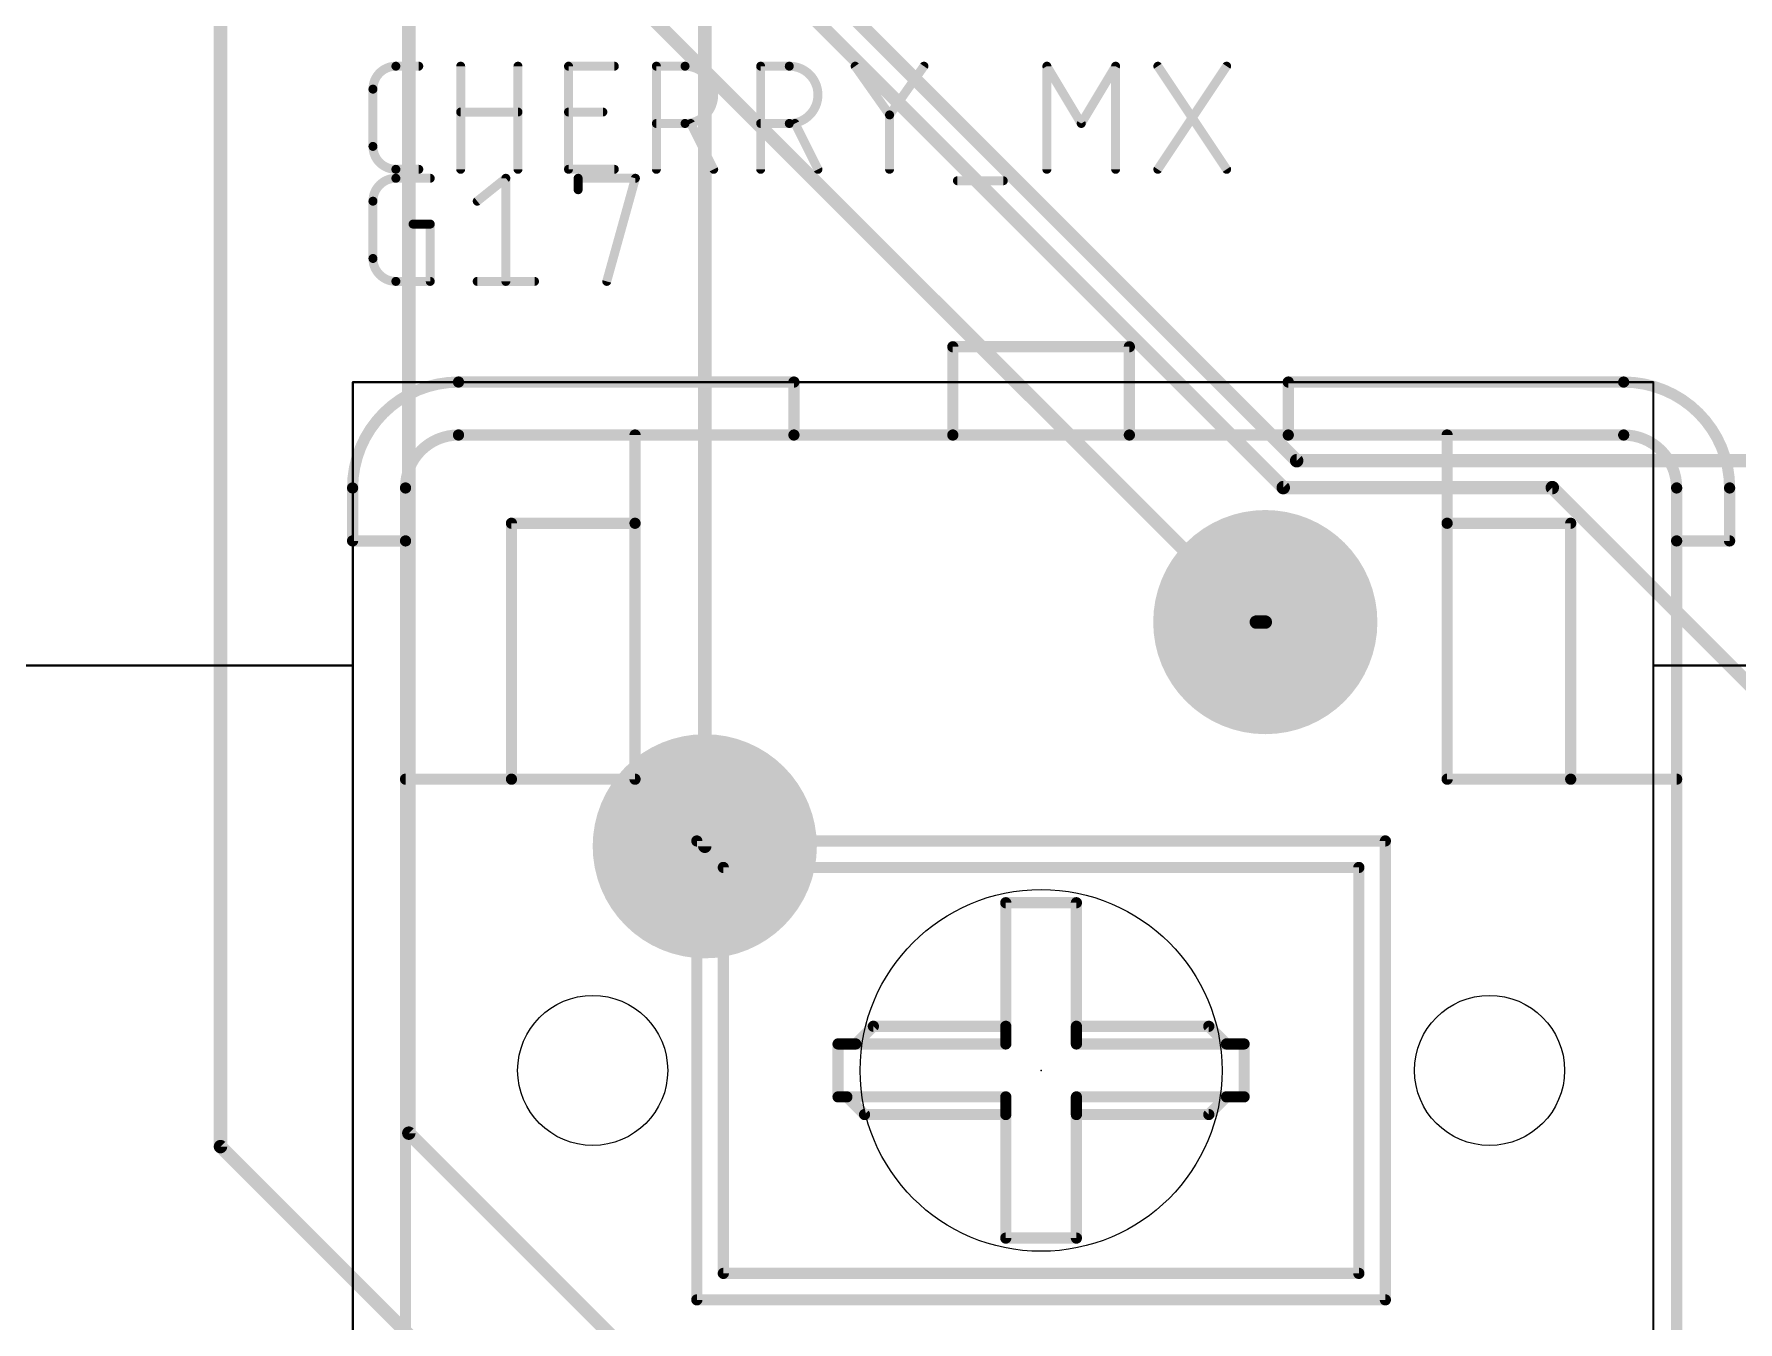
# Model space of a CAD drawing. Extents: x 8 to 150, y -13 to 106.
# Drawn here: x 68.6 to 87.9, y 26.36 to 40.95 of the extents above; entities that cross this region are included whole.
import ezdxf

# ---------------------------------------------------------------- set-up
doc = ezdxf.new("R2010")
doc.units = 0
for name, color, linetype in [('1', 22, 'CONTINUOUS'), ('16', 175, 'CONTINUOUS'), ('17', 82, 'CONTINUOUS'), ('20', 30, 'CONTINUOUS'), ('21', 253, 'CONTINUOUS'), ('23', 7, 'CONTINUOUS'), ('25', 253, 'CONTINUOUS'), ('49', 253, 'CONTINUOUS'), ('51', 253, 'CONTINUOUS')]:
    doc.layers.add(name, color=color, linetype=linetype)

# ---------------------------------------------------------------- blocks, each defined once
blk = doc.blocks.new('ROUNDP')
at = {"const_width": 0.5}
blk.add_lwpolyline([(0, -0.25, 1), (0, 0.25, 1), (0, -0.25)], format="xyb", dxfattribs=at)

msp = doc.modelspace()

# ---------------------------------------------------------------- linework, layer by layer
at = {"layer": '1', "const_width": 0.1524}
for points in [[(70.7136, 28.3464), (70.7136, 49.9872)], [(82.7532, 35.814), (71.3232, 47.244)], [(82.9056, 36.1188), (71.628, 47.3964)], [(82.4484, 34.29), (71.0184, 45.72)], [(101.0412, 36.1188), (82.9056, 36.1188)], [(85.8012, 35.814), (82.7532, 35.814)], [(105.0036, 16.6116), (85.8012, 35.814)], [(82.4484, 34.29), (82.55, 34.29)], [(82.55, 16.51), (70.7136, 28.3464)]]:
    msp.add_lwpolyline(points, dxfattribs=at)
at = {"layer": '1', "const_width": 0.0762}
for points in [[(82.9056, 36.1569, 1), (82.9056, 36.0807)], [(82.8787, 36.0919, 1), (82.9325, 36.1457)], [(82.7532, 35.8521, 1), (82.7532, 35.7759)], [(82.7263, 35.7871, 1), (82.7801, 35.8409)], [(85.8281, 35.8409, 1), (85.7743, 35.7871)], [(85.8012, 35.7759, 1), (85.8012, 35.8521)], [(82.4484, 34.3281, 1), (82.4484, 34.2519)], [(82.55, 34.2519, 1), (82.55, 34.3281)], [(82.4215, 34.2631, 1), (82.4753, 34.3169)], [(70.6755, 28.3464, 1), (70.7517, 28.3464)], [(70.7405, 28.3733, 1), (70.6867, 28.3195)]]:
    msp.add_lwpolyline(points, format="xyb", dxfattribs=at)
at = {"layer": '16', "const_width": 0.1524}
for points in [[(72.8472, 48.006), (72.8472, 28.4988)], [(76.2, 45.4152), (76.2, 31.75)], [(72.8472, 28.4988), (76.2, 25.146)]]:
    msp.add_lwpolyline(points, dxfattribs=at)
at = {"layer": '16', "const_width": 0.0762}
for points in [[(76.1619, 31.75, 1), (76.2381, 31.75)], [(72.8741, 28.5257, 1), (72.8203, 28.4719)], [(72.8091, 28.4988, 1), (72.8853, 28.4988)]]:
    msp.add_lwpolyline(points, format="xyb", dxfattribs=at)
at = {"layer": '20'}
for centre, radius in [((80.01, 29.21), 2.05), ((74.93, 29.21), 0.85), ((85.09, 29.21), 0.85)]:
    msp.add_circle(centre, radius, dxfattribs=at)
at = {"layer": '21'}
for points, const_width in [([(79.01, 37.4418, 1), (79.01, 37.3783)], 0.0635), ([(79.0418, 37.41, 1), (78.9783, 37.41)], 0.0635), ([(81.0418, 37.41, 1), (80.9783, 37.41)], 0.0635), ([(81.01, 37.3783, 1), (81.01, 37.4418)], 0.0635), ([(73.41, 37.01, 0.4142), (72.21, 35.81)], 0.127), ([(73.41, 37.0418, 1), (73.41, 36.9783)], 0.0635), ([(73.41, 36.9783, 1), (73.41, 37.0418)], 0.0635), ([(77.2418, 37.01, 1), (77.1783, 37.01)], 0.0635), ([(77.21, 36.9783, 1), (77.21, 37.0418)], 0.0635), ([(82.8418, 37.01, 1), (82.7782, 37.01)], 0.0635), ([(82.81, 37.0418, 1), (82.81, 36.9783)], 0.0635), ([(86.61, 37.0418, 1), (86.61, 36.9783)], 0.0635), ([(87.81, 35.81, 0.4142), (86.61, 37.01)], 0.127), ([(86.61, 36.9783, 1), (86.61, 37.0418)], 0.0635), ([(73.41, 36.41, 0.4142), (72.81, 35.81)], 0.127), ([(73.41, 36.4418, 1), (73.41, 36.3783)], 0.0635), ([(73.41, 36.3783, 1), (73.41, 36.4418)], 0.0635), ([(77.21, 36.4418, 1), (77.21, 36.3783)], 0.0635), ([(77.1783, 36.41, 1), (77.2418, 36.41)], 0.0635), ([(77.21, 36.3783, 1), (77.21, 36.4418)], 0.0635), ([(79.01, 36.4418, 1), (79.01, 36.3783)], 0.0635), ([(78.9783, 36.41, 1), (79.0418, 36.41)], 0.0635), ([(79.01, 36.3783, 1), (79.01, 36.4418)], 0.0635), ([(81.01, 36.4418, 1), (81.01, 36.3783)], 0.0635), ([(80.9783, 36.41, 1), (81.0418, 36.41)], 0.0635), ([(81.01, 36.3783, 1), (81.01, 36.4418)], 0.0635), ([(82.7782, 36.41, 1), (82.8418, 36.41)], 0.0635), ([(82.81, 36.4418, 1), (82.81, 36.3783)], 0.0635), ([(82.81, 36.3783, 1), (82.81, 36.4418)], 0.0635), ([(86.61, 36.4418, 1), (86.61, 36.3783)], 0.0635), ([(87.21, 35.81, 0.4142), (86.61, 36.41)], 0.127), ([(86.61, 36.3783, 1), (86.61, 36.4418)], 0.0635), ([(72.2418, 35.81, 1), (72.1783, 35.81)], 0.0635), ([(72.1783, 35.81, 1), (72.2418, 35.81)], 0.0635), ([(72.8418, 35.81, 1), (72.7782, 35.81)], 0.0635), ([(72.7782, 35.81, 1), (72.8418, 35.81)], 0.0635), ([(87.2418, 35.81, 1), (87.1783, 35.81)], 0.0635), ([(87.1783, 35.81, 1), (87.2418, 35.81)], 0.0635), ([(87.8418, 35.81, 1), (87.7782, 35.81)], 0.0635), ([(87.7782, 35.81, 1), (87.8418, 35.81)], 0.0635), ([(72.21, 35.2418, 1), (72.21, 35.1782)], 0.0635), ([(72.1783, 35.21, 1), (72.2418, 35.21)], 0.0635), ([(72.8418, 35.21, 1), (72.7782, 35.21)], 0.0635), ([(72.7782, 35.21, 1), (72.8418, 35.21)], 0.0635), ([(72.81, 35.1782, 1), (72.81, 35.2418)], 0.0635), ([(87.21, 35.2418, 1), (87.21, 35.1782)], 0.0635), ([(87.2418, 35.21, 1), (87.1783, 35.21)], 0.0635), ([(87.1783, 35.21, 1), (87.2418, 35.21)], 0.0635), ([(87.7782, 35.21, 1), (87.8418, 35.21)], 0.0635), ([(87.81, 35.1782, 1), (87.81, 35.2418)], 0.0635)]:
    msp.add_lwpolyline(points, format="xyb", dxfattribs=dict(at, const_width=const_width))
at = {"layer": '21', "const_width": 0.127}
for points in [[(79.01, 37.41), (79.01, 36.41)], [(81.01, 37.41), (79.01, 37.41)], [(81.01, 37.41), (81.01, 36.41)], [(73.41, 37.01), (77.21, 37.01)], [(77.21, 37.01), (77.21, 36.41)], [(82.81, 37.01), (86.61, 37.01)], [(82.81, 37.01), (82.81, 36.41)], [(73.41, 36.41), (77.21, 36.41)], [(77.21, 36.41), (79.01, 36.41)], [(79.01, 36.41), (81.01, 36.41)], [(81.01, 36.41), (82.81, 36.41)], [(82.81, 36.41), (86.61, 36.41)], [(72.21, 35.21), (72.21, 35.81)], [(72.81, 35.21), (72.81, 35.81)], [(87.21, 35.81), (87.21, 35.21)], [(87.81, 35.81), (87.81, 35.21)], [(72.81, 35.21), (72.21, 35.21)], [(72.81, 23.21), (72.81, 35.21)], [(87.21, 35.21), (87.21, 23.21)], [(87.21, 35.21), (87.81, 35.21)]]:
    msp.add_lwpolyline(points, dxfattribs=at)
at = {"layer": '23'}
msp.add_point((80.01, 29.21), dxfattribs=at)
at = {"layer": '25'}
for points, const_width in [([(72.7004, 40.5892, 0.4142), (72.4408, 40.3296)], 0.1016), ([(72.7004, 40.6146, 1), (72.7004, 40.5638)], 0.0508), ([(72.7004, 40.5638, 1), (72.7004, 40.6146)], 0.0508), ([(72.9601, 40.5638, 1), (72.9601, 40.6146)], 0.0508), ([(73.4601, 40.5892, 1), (73.4093, 40.5892)], 0.0508), ([(74.1092, 40.5892, 1), (74.0584, 40.5892)], 0.0508), ([(74.6816, 40.5892, 1), (74.6308, 40.5892)], 0.0508), ([(74.6562, 40.6146, 1), (74.6562, 40.5638)], 0.0508), ([(75.1755, 40.5638, 1), (75.1755, 40.6146)], 0.0508), ([(75.6773, 40.5892, 1), (75.6265, 40.5892)], 0.0508), ([(75.6519, 40.6146, 1), (75.6519, 40.5638)], 0.0508), ([(75.9764, 39.9401, 1), (75.9764, 40.5892)], 0.1016), ([(75.9764, 40.6146, 1), (75.9764, 40.5638)], 0.0508), ([(75.9764, 40.5638, 1), (75.9764, 40.6146)], 0.0508), ([(76.8584, 40.5892, 1), (76.8076, 40.5892)], 0.0508), ([(76.833, 40.6146, 1), (76.833, 40.5638)], 0.0508), ([(77.1575, 39.9401, 1), (77.1575, 40.5892)], 0.1016), ([(77.1575, 40.6146, 1), (77.1575, 40.5638)], 0.0508), ([(77.1575, 40.5638, 1), (77.1575, 40.6146)], 0.0508), ([(77.9245, 40.6038, 1), (77.8829, 40.5746)], 0.0508), ([(78.7034, 40.5746, 1), (78.6619, 40.6038)], 0.0508), ([(80.1008, 40.5892, 1), (80.05, 40.5892)], 0.0508), ([(80.0972, 40.6023, 1), (80.0536, 40.5761)], 0.0508), ([(80.8797, 40.5892, 1), (80.8289, 40.5892)], 0.0508), ([(80.8761, 40.5761, 1), (80.8326, 40.6023)], 0.0508), ([(81.3538, 40.6033, 1), (81.3116, 40.5751)], 0.0508), ([(82.1328, 40.5751, 1), (82.0905, 40.6033)], 0.0508), ([(72.4662, 40.3296, 1), (72.4154, 40.3296)], 0.0508), ([(72.4154, 40.3296, 1), (72.4662, 40.3296)], 0.0508), ([(73.4347, 40.0953, 1), (73.4347, 40.0445)], 0.0508), ([(74.0838, 40.0445, 1), (74.0838, 40.0953)], 0.0508), ([(74.6562, 40.0953, 1), (74.6562, 40.0445)], 0.0508), ([(75.0456, 40.0445, 1), (75.0456, 40.0953)], 0.0508), ([(75.6519, 39.9655, 1), (75.6519, 39.9147)], 0.0508), ([(75.9764, 39.9655, 1), (75.9764, 39.9147)], 0.0508), ([(75.9764, 39.9147, 1), (75.9764, 39.9655)], 0.0508), ([(76.0641, 39.9514, 1), (76.0186, 39.9287)], 0.0508), ([(76.833, 39.9655, 1), (76.833, 39.9147)], 0.0508), ([(77.1575, 39.9655, 1), (77.1575, 39.9147)], 0.0508), ([(77.1575, 39.9147, 1), (77.1575, 39.9655)], 0.0508), ([(77.2452, 39.9514, 1), (77.1997, 39.9287)], 0.0508), ([(78.2724, 40.0521, 1), (78.3139, 40.0228)], 0.0508), ([(78.3186, 40.0375, 1), (78.2678, 40.0375)], 0.0508), ([(78.2724, 40.0228, 1), (78.3139, 40.0521)], 0.0508), ([(80.4431, 39.9532, 1), (80.4866, 39.927)], 0.0508), ([(80.4431, 39.927, 1), (80.4866, 39.9532)], 0.0508), ([(72.4408, 39.6804, 0.4142), (72.7004, 39.4208)], 0.1016), ([(72.4662, 39.6804, 1), (72.4154, 39.6804)], 0.0508), ([(72.4154, 39.6804, 1), (72.4662, 39.6804)], 0.0508), ([(72.7004, 39.4462, 1), (72.7004, 39.3954)], 0.0508), ([(72.7004, 39.3954, 1), (72.7004, 39.4462)], 0.0508), ([(72.9601, 39.3954, 1), (72.9601, 39.4462)], 0.0508), ([(73.4093, 39.4208, 1), (73.4601, 39.4208)], 0.0508), ([(74.0584, 39.4208, 1), (74.1092, 39.4208)], 0.0508), ([(74.6562, 39.4462, 1), (74.6562, 39.3954)], 0.0508), ([(74.6308, 39.4208, 1), (74.6816, 39.4208)], 0.0508), ([(75.1755, 39.3954, 1), (75.1755, 39.4462)], 0.0508), ([(75.6265, 39.4208, 1), (75.6773, 39.4208)], 0.0508), ([(76.2783, 39.4094, 1), (76.3237, 39.4322)], 0.0508), ([(76.8076, 39.4208, 1), (76.8584, 39.4208)], 0.0508), ([(77.4594, 39.4094, 1), (77.5048, 39.4322)], 0.0508), ([(78.2678, 39.4208, 1), (78.3186, 39.4208)], 0.0508), ([(80.05, 39.4208, 1), (80.1008, 39.4208)], 0.0508), ([(80.8289, 39.4208, 1), (80.8797, 39.4208)], 0.0508), ([(81.3116, 39.4349, 1), (81.3538, 39.4067)], 0.0508), ([(82.0905, 39.4067, 1), (82.1328, 39.4349)], 0.0508), ([(72.7004, 39.3192, 0.4142), (72.4408, 39.0596)], 0.1016), ([(72.7004, 39.3446, 1), (72.7004, 39.2938)], 0.0508), ([(72.7004, 39.2938, 1), (72.7004, 39.3446)], 0.0508), ([(73.0899, 39.2938, 1), (73.0899, 39.3446)], 0.0508), ([(73.9719, 39.3192, 1), (73.921, 39.3192)], 0.0508), ([(73.9623, 39.2994, 1), (73.9306, 39.339)], 0.0508), ([(74.7903, 39.3192, 1), (74.7395, 39.3192)], 0.0508), ([(74.7649, 39.3446, 1), (74.7649, 39.2938)], 0.0508), ([(74.7395, 39.1894, 1), (74.7903, 39.1894)], 0.0508), ([(75.4385, 39.3124, 1), (75.3895, 39.326)], 0.0508), ([(75.414, 39.2938, 1), (75.414, 39.3446)], 0.0508), ([(79.0622, 39.3164, 1), (79.0622, 39.2656)], 0.0508), ([(79.5815, 39.2656, 1), (79.5815, 39.3164)], 0.0508), ([(72.4662, 39.0596, 1), (72.4154, 39.0596)], 0.0508), ([(72.4154, 39.0596, 1), (72.4662, 39.0596)], 0.0508), ([(73.606, 39.0794, 1), (73.6378, 39.0397)], 0.0508), ([(72.8952, 38.8253, 1), (72.8952, 38.7745)], 0.0508), ([(73.1153, 38.7999, 1), (73.0645, 38.7999)], 0.0508), ([(73.0899, 38.7745, 1), (73.0899, 38.8253)], 0.0508), ([(72.4408, 38.4104, 0.4142), (72.7004, 38.1508)], 0.1016), ([(72.4662, 38.4104, 1), (72.4154, 38.4104)], 0.0508), ([(72.4154, 38.4104, 1), (72.4662, 38.4104)], 0.0508), ([(72.7004, 38.1762, 1), (72.7004, 38.1254)], 0.0508), ([(72.7004, 38.1254, 1), (72.7004, 38.1762)], 0.0508), ([(73.0645, 38.1508, 1), (73.1153, 38.1508)], 0.0508), ([(73.0899, 38.1254, 1), (73.0899, 38.1762)], 0.0508), ([(73.6219, 38.1762, 1), (73.6219, 38.1254)], 0.0508), ([(73.921, 38.1508, 1), (73.9719, 38.1508)], 0.0508), ([(74.271, 38.1254, 1), (74.271, 38.1762)], 0.0508), ([(75.065, 38.1576, 1), (75.1139, 38.144)], 0.0508)]:
    msp.add_lwpolyline(points, format="xyb", dxfattribs=dict(at, const_width=const_width))
at = {"layer": '25', "const_width": 0.1016}
for points in [[(72.7004, 40.5892), (72.9601, 40.5892)], [(73.4347, 39.4208), (73.4347, 40.5892)], [(74.0838, 40.5892), (74.0838, 39.4208)], [(74.6562, 39.4208), (74.6562, 40.5892)], [(74.6562, 40.5892), (75.1755, 40.5892)], [(75.6519, 39.4208), (75.6519, 40.5892)], [(75.6519, 40.5892), (75.9764, 40.5892)], [(76.833, 39.4208), (76.833, 40.5892)], [(76.833, 40.5892), (77.1575, 40.5892)], [(77.9037, 40.5892), (78.2932, 40.0375)], [(78.2932, 40.0375), (78.6826, 40.5892)], [(80.0754, 39.4208), (80.0754, 40.5892)], [(80.0754, 40.5892), (80.4649, 39.9401)], [(80.4649, 39.9401), (80.8543, 40.5892)], [(80.8543, 40.5892), (80.8543, 39.4208)], [(81.3327, 39.4208), (82.1116, 40.5892)], [(81.3327, 40.5892), (82.1116, 39.4208)], [(72.4408, 39.6804), (72.4408, 40.3296)], [(73.4347, 40.0699), (74.0838, 40.0699)], [(74.6562, 40.0699), (75.0456, 40.0699)], [(75.9764, 39.9401), (75.6519, 39.9401)], [(76.301, 39.4208), (76.0413, 39.9401)], [(77.1575, 39.9401), (76.833, 39.9401)], [(77.4821, 39.4208), (77.2224, 39.9401)], [(78.2932, 39.4208), (78.2932, 40.0375)], [(72.9601, 39.4208), (72.7004, 39.4208)], [(75.1755, 39.4208), (74.6562, 39.4208)], [(72.7004, 39.3192), (73.0899, 39.3192)], [(73.6219, 39.0596), (73.9464, 39.3192)], [(73.9464, 39.3192), (73.9464, 38.1508)], [(74.7649, 39.1894), (74.7649, 39.3192)], [(74.7649, 39.3192), (75.414, 39.3192)], [(75.414, 39.3192), (75.0894, 38.1508)], [(79.0622, 39.291), (79.5815, 39.291)], [(72.4408, 38.4104), (72.4408, 39.0596)], [(72.8952, 38.7999), (73.0899, 38.7999)], [(73.0899, 38.7999), (73.0899, 38.1508)], [(73.0899, 38.1508), (72.7004, 38.1508)], [(73.6219, 38.1508), (74.271, 38.1508)]]:
    msp.add_lwpolyline(points, dxfattribs=at)
at = {"layer": '49', "const_width": 0.0125}
for points in [[(72.2135, 37.0141, 1), (72.2135, 37.0016)], [(72.2197, 37.0078, 1), (72.2072, 37.0078)], [(86.9517, 37.0078, 1), (86.9392, 37.0078)], [(86.9455, 37.0016, 1), (86.9455, 37.0141)], [(72.2197, 33.7989, 1), (72.2072, 33.7989)], [(72.2072, 33.7989, 1), (72.2197, 33.7989)], [(72.2135, 33.7926, 1), (72.2135, 33.8051)], [(86.9455, 33.8051, 1), (86.9455, 33.7926)]]:
    msp.add_lwpolyline(points, format="xyb", dxfattribs=at)
at = {"layer": '49', "const_width": 0.025}
for points in [[(86.9455, 37.0078), (72.2135, 37.0078)], [(72.2135, 37.0078), (72.2135, 33.7989)], [(86.9455, 22.2758), (86.9455, 37.0078)], [(72.2135, 33.7989), (67.4256, 33.7989)], [(72.2135, 33.7989), (72.2135, 22.2758)], [(91.7334, 33.7989), (86.9455, 33.7989)]]:
    msp.add_lwpolyline(points, dxfattribs=at)
at = {"layer": '51', "const_width": 0.127}
for points in [[(75.41, 35.41), (75.41, 36.41)], [(84.61, 35.41), (84.61, 36.41)], [(74.01, 32.51), (74.01, 35.41)], [(74.01, 35.41), (75.41, 35.41)], [(75.41, 32.51), (75.41, 35.41)], [(84.61, 32.51), (84.61, 35.41)], [(84.61, 35.41), (86.01, 35.41)], [(86.01, 32.51), (86.01, 35.41)], [(72.81, 32.51), (74.01, 32.51)], [(74.01, 32.51), (75.41, 32.51)], [(84.61, 32.51), (86.01, 32.51)], [(86.01, 32.51), (87.21, 32.51)], [(76.11, 31.81), (83.91, 31.81)], [(76.11, 26.61), (76.11, 31.81)], [(83.91, 31.81), (83.91, 26.61)], [(76.41, 26.91), (76.41, 31.51)], [(76.41, 31.51), (83.61, 31.51)], [(83.61, 31.51), (83.61, 26.91)], [(79.61, 29.71), (79.61, 31.11)], [(79.61, 31.11), (80.41, 31.11)], [(80.41, 31.11), (80.41, 29.71)], [(77.91, 29.51), (78.11, 29.71)], [(78.11, 29.71), (79.61, 29.71)], [(79.61, 29.51), (79.61, 29.71)], [(80.41, 29.71), (80.41, 29.51)], [(80.41, 29.71), (81.91, 29.71)], [(82.11, 29.51), (81.91, 29.71)], [(77.71, 28.91), (77.71, 29.51)], [(77.71, 29.51), (77.91, 29.51)], [(77.91, 29.51), (79.61, 29.51)], [(80.41, 29.51), (82.11, 29.51)], [(82.11, 29.51), (82.31, 29.51)], [(82.31, 29.51), (82.31, 28.91)], [(77.71, 28.91), (77.81, 28.91)], [(79.61, 28.91), (77.81, 28.91)], [(77.81, 28.91), (78.01, 28.71)], [(79.61, 28.71), (79.61, 28.91)], [(82.11, 28.91), (80.41, 28.91)], [(80.41, 28.91), (80.41, 28.71)], [(81.91, 28.71), (82.11, 28.91)], [(82.31, 28.91), (82.11, 28.91)], [(78.01, 28.71), (79.61, 28.71)], [(79.61, 27.31), (79.61, 28.71)], [(80.41, 28.71), (80.41, 27.31)], [(80.41, 28.71), (81.91, 28.71)], [(80.41, 27.31), (79.61, 27.31)], [(83.61, 26.91), (76.41, 26.91)], [(83.91, 26.61), (76.11, 26.61)]]:
    msp.add_lwpolyline(points, dxfattribs=at)
at = {"layer": '51', "const_width": 0.0635}
for points in [[(75.4417, 36.41, 1), (75.3782, 36.41)], [(84.6418, 36.41, 1), (84.5782, 36.41)], [(74.01, 35.4418, 1), (74.01, 35.3783)], [(74.0418, 35.41, 1), (73.9783, 35.41)], [(75.4417, 35.41, 1), (75.3782, 35.41)], [(75.3782, 35.41, 1), (75.4417, 35.41)], [(75.41, 35.3783, 1), (75.41, 35.4418)], [(84.6418, 35.41, 1), (84.5782, 35.41)], [(84.5782, 35.41, 1), (84.6418, 35.41)], [(84.61, 35.4418, 1), (84.61, 35.3783)], [(86.0418, 35.41, 1), (85.9783, 35.41)], [(86.01, 35.3783, 1), (86.01, 35.4418)], [(72.81, 32.5418, 1), (72.81, 32.4782)], [(74.01, 32.5418, 1), (74.01, 32.4782)], [(73.9783, 32.51, 1), (74.0418, 32.51)], [(74.01, 32.4782, 1), (74.01, 32.5418)], [(75.3782, 32.51, 1), (75.4417, 32.51)], [(75.41, 32.4782, 1), (75.41, 32.5418)], [(84.61, 32.5418, 1), (84.61, 32.4782)], [(84.5782, 32.51, 1), (84.6418, 32.51)], [(86.01, 32.5418, 1), (86.01, 32.4782)], [(85.9783, 32.51, 1), (86.0418, 32.51)], [(86.01, 32.4782, 1), (86.01, 32.5418)], [(87.21, 32.4782, 1), (87.21, 32.5418)], [(76.1418, 31.81, 1), (76.0782, 31.81)], [(76.11, 31.8418, 1), (76.11, 31.7783)], [(83.9418, 31.81, 1), (83.8783, 31.81)], [(83.91, 31.7783, 1), (83.91, 31.8418)], [(76.4417, 31.51, 1), (76.3782, 31.51)], [(76.41, 31.5418, 1), (76.41, 31.4783)], [(83.6418, 31.51, 1), (83.5782, 31.51)], [(83.61, 31.4783, 1), (83.61, 31.5418)], [(79.6418, 31.11, 1), (79.5782, 31.11)], [(79.61, 31.1418, 1), (79.61, 31.0783)], [(80.4418, 31.11, 1), (80.3783, 31.11)], [(80.41, 31.0783, 1), (80.41, 31.1418)], [(78.11, 29.7417, 1), (78.11, 29.6783)], [(78.1325, 29.6875, 1), (78.0875, 29.7325)], [(79.6418, 29.71, 1), (79.5782, 29.71)], [(79.5782, 29.71, 1), (79.6418, 29.71)], [(79.61, 29.6783, 1), (79.61, 29.7417)], [(80.4418, 29.71, 1), (80.3783, 29.71)], [(80.41, 29.7417, 1), (80.41, 29.6783)], [(80.3783, 29.71, 1), (80.4418, 29.71)], [(81.9325, 29.7325, 1), (81.8875, 29.6875)], [(81.91, 29.6783, 1), (81.91, 29.7417)], [(77.7418, 29.51, 1), (77.6783, 29.51)], [(77.71, 29.5418, 1), (77.71, 29.4783)], [(77.8875, 29.5325, 1), (77.9325, 29.4875)], [(77.91, 29.5418, 1), (77.91, 29.4783)], [(77.91, 29.4783, 1), (77.91, 29.5418)], [(79.5782, 29.51, 1), (79.6418, 29.51)], [(79.61, 29.4783, 1), (79.61, 29.5418)], [(80.41, 29.5418, 1), (80.41, 29.4783)], [(80.3783, 29.51, 1), (80.4418, 29.51)], [(82.11, 29.5418, 1), (82.11, 29.4783)], [(82.0875, 29.4875, 1), (82.1325, 29.5325)], [(82.11, 29.4783, 1), (82.11, 29.5418)], [(82.3418, 29.51, 1), (82.2782, 29.51)], [(82.31, 29.4783, 1), (82.31, 29.5418)], [(77.71, 28.9417, 1), (77.71, 28.8783)], [(77.8325, 28.9325, 1), (77.7875, 28.8875)], [(77.81, 28.9417, 1), (77.81, 28.8783)], [(77.81, 28.8783, 1), (77.81, 28.9417)], [(79.6418, 28.91, 1), (79.5782, 28.91)], [(79.61, 28.8783, 1), (79.61, 28.9417)], [(80.4418, 28.91, 1), (80.3783, 28.91)], [(80.41, 28.9417, 1), (80.41, 28.8783)], [(82.11, 28.9417, 1), (82.11, 28.8783)], [(82.1325, 28.8875, 1), (82.0875, 28.9325)], [(82.11, 28.8783, 1), (82.11, 28.9417)], [(82.31, 28.8783, 1), (82.31, 28.9417)], [(77.6783, 28.91, 1), (77.7418, 28.91)], [(78.01, 28.7417, 1), (78.01, 28.6783)], [(77.9875, 28.6875, 1), (78.0325, 28.7325)], [(79.6418, 28.71, 1), (79.5782, 28.71)], [(79.61, 28.6783, 1), (79.61, 28.7417)], [(80.4418, 28.71, 1), (80.3783, 28.71)], [(80.41, 28.7417, 1), (80.41, 28.6783)], [(81.8875, 28.7325, 1), (81.9325, 28.6875)], [(81.91, 28.6783, 1), (81.91, 28.7417)], [(82.2782, 28.91, 1), (82.3418, 28.91)], [(79.5782, 28.71, 1), (79.6418, 28.71)], [(80.3783, 28.71, 1), (80.4418, 28.71)], [(79.5782, 27.31, 1), (79.6418, 27.31)], [(79.61, 27.3418, 1), (79.61, 27.2783)], [(80.3783, 27.31, 1), (80.4418, 27.31)], [(80.41, 27.2783, 1), (80.41, 27.3418)], [(76.41, 26.9417, 1), (76.41, 26.8783)], [(76.3782, 26.91, 1), (76.4417, 26.91)], [(83.5782, 26.91, 1), (83.6418, 26.91)], [(83.61, 26.8783, 1), (83.61, 26.9417)], [(76.0782, 26.61, 1), (76.1418, 26.61)], [(76.11, 26.6418, 1), (76.11, 26.5783)], [(83.8783, 26.61, 1), (83.9418, 26.61)], [(83.91, 26.5783, 1), (83.91, 26.6418)]]:
    msp.add_lwpolyline(points, format="xyb", dxfattribs=at)

# ---------------------------------------------------------------- block references
at = {"layer": '17', "xscale": 2.54, "yscale": 2.54}
for p in [(82.55, 34.29), (82.55, 34.29), (76.2, 31.75), (76.2, 31.75)]:
    msp.add_blockref('ROUNDP', p, dxfattribs=at)

doc.saveas('drawing.dxf')
